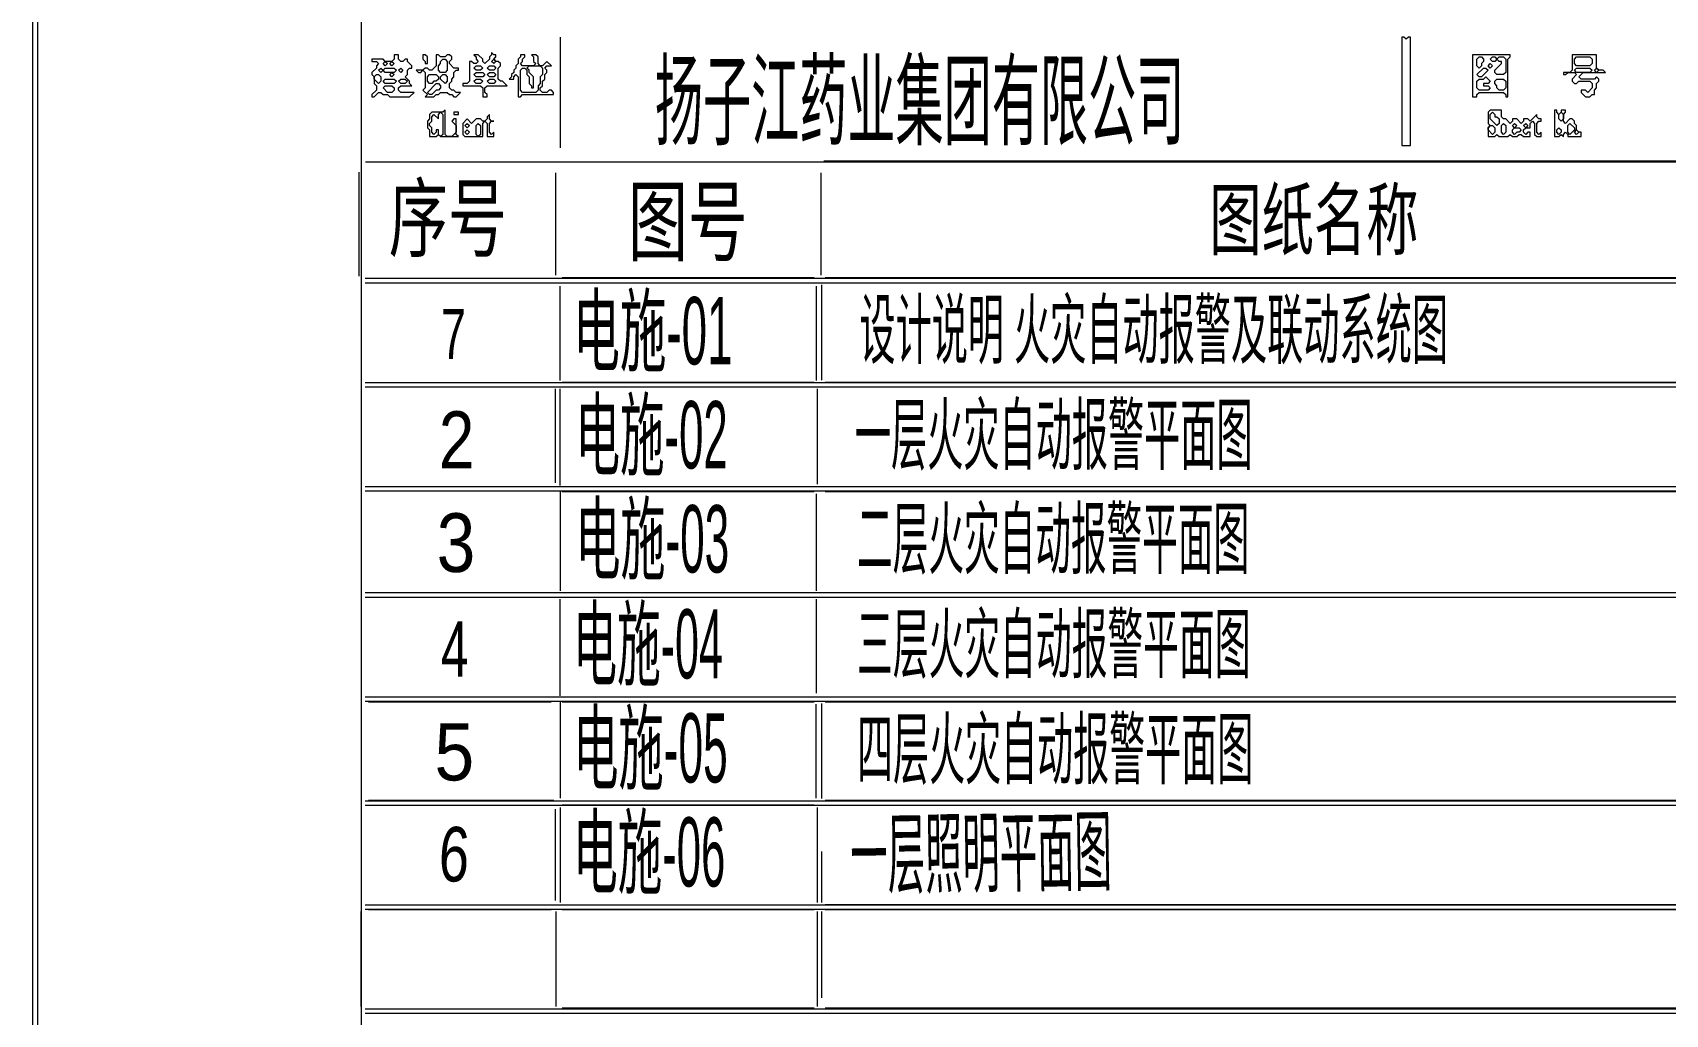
# Model space of a CAD drawing. Extents: x 58 to 1299, y 68 to 1824.
# Drawn here: x 58 to 795, y 966 to 1409 of the extents above; entities that cross this region are included whole.
import ezdxf

# ---------------------------------------------------------------- set-up
doc = ezdxf.new("R2010")
doc.units = 0
for name, color, linetype, lineweight in [('OCR_TEXT', 6, 'Continuous', 0), ('TEXT_FALLBACK_OUTLINE', 2, 'Continuous', 0), ('TRACE_STRAIGHT', 5, 'Continuous', 0), ('TRACE_TEXT_SYMBOL', 6, 'Continuous', 0)]:
    doc.layers.add(name, color=color, linetype=linetype, lineweight=lineweight)
doc.styles.add('wqy-unicode', font='wqy-unicode.lff')

msp = doc.modelspace()

# ---------------------------------------------------------------- linework, layer by layer
at = {"layer": 'TEXT_FALLBACK_OUTLINE', "color": 2}
for points in [[(221, 1399), (221, 1397), (220, 1396), (217, 1396), (216, 1397), (211, 1397), (211, 1396), (213, 1396), (214, 1395), (213, 1394), (213, 1393), (211, 1391), (211, 1390), (212, 1389), (212, 1386), (213, 1385), (213, 1383), (211, 1381), (211, 1380), (212, 1380), (214, 1382), (215, 1382), (216, 1381), (218, 1381), (219, 1380), (228, 1380), (230, 1382), (224, 1382), (223, 1383), (223, 1384), (224, 1385), (229, 1385), (228, 1386), (228, 1387), (226, 1389), (227, 1390), (227, 1392), (228, 1393), (229, 1393), (229, 1394), (227, 1396), (227, 1397), (226, 1397), (225, 1396), (224, 1396), (223, 1397), (223, 1399)], [(216, 1395), (217, 1396), (218, 1395), (217, 1394)], [(219, 1395), (220, 1396), (221, 1395), (220, 1394)], [(240, 1399), (240, 1394), (238, 1392), (237, 1392), (236, 1393), (235, 1393), (234, 1392), (231, 1392), (232, 1391), (233, 1391), (234, 1392), (235, 1391), (235, 1384), (234, 1383), (236, 1381), (235, 1380), (239, 1380), (240, 1381), (241, 1381), (242, 1382), (245, 1382), (246, 1381), (247, 1381), (248, 1380), (249, 1380), (251, 1382), (249, 1382), (248, 1383), (247, 1383), (246, 1384), (246, 1386), (247, 1387), (247, 1388), (248, 1389), (248, 1391), (249, 1392), (250, 1392), (250, 1393), (248, 1393), (246, 1395), (246, 1396), (247, 1397), (247, 1398), (246, 1399), (245, 1399), (244, 1398), (242, 1398), (241, 1399)], [(234, 1399), (234, 1397), (235, 1396), (235, 1395), (236, 1395), (236, 1398), (235, 1399)], [(242, 1396), (243, 1397), (244, 1397), (245, 1396), (245, 1392), (244, 1391), (242, 1391), (241, 1392), (241, 1394), (242, 1395)], [(265, 1400), (265, 1399), (264, 1398), (264, 1397), (262, 1395), (261, 1396), (261, 1397), (259, 1399), (257, 1399), (258, 1398), (258, 1397), (259, 1396), (258, 1395), (257, 1395), (256, 1396), (255, 1396), (255, 1387), (254, 1386), (252, 1386), (252, 1385), (260, 1385), (261, 1384), (261, 1380), (263, 1380), (263, 1381), (262, 1382), (262, 1384), (263, 1385), (272, 1385), (270, 1387), (269, 1387), (268, 1388), (268, 1393), (269, 1394), (269, 1395), (268, 1396), (267, 1396), (266, 1397), (267, 1398), (267, 1399), (266, 1399)], [(257, 1393), (258, 1394), (260, 1394), (261, 1393), (260, 1392), (258, 1392)], [(263, 1393), (264, 1394), (266, 1394), (267, 1393), (266, 1392), (264, 1392)], [(265, 1396), (266, 1397), (267, 1396), (266, 1395)], [(278, 1399), (278, 1398), (277, 1397), (277, 1395), (276, 1394), (276, 1393), (275, 1392), (275, 1391), (274, 1390), (274, 1389), (273, 1388), (275, 1388), (275, 1389), (276, 1390), (277, 1389), (277, 1380), (278, 1380), (279, 1381), (293, 1381), (293, 1382), (292, 1383), (291, 1383), (290, 1382), (288, 1382), (287, 1383), (287, 1384), (288, 1385), (288, 1387), (289, 1388), (289, 1390), (290, 1391), (290, 1392), (289, 1393), (290, 1394), (292, 1394), (290, 1396), (288, 1394), (287, 1394), (286, 1395), (286, 1398), (285, 1399), (283, 1399), (284, 1398), (284, 1396), (285, 1395), (284, 1394), (279, 1394), (278, 1395), (279, 1396), (279, 1397), (280, 1398), (280, 1399)], [(281, 1393), (282, 1394), (287, 1394), (288, 1393), (288, 1390), (287, 1389), (287, 1386), (286, 1385), (286, 1383), (285, 1382), (279, 1382), (278, 1383), (278, 1392), (279, 1393), (280, 1393), (281, 1392), (281, 1390), (282, 1389), (282, 1386), (283, 1385), (283, 1384), (284, 1384), (284, 1389), (282, 1391), (282, 1392)], [(708, 1399), (708, 1380), (710, 1380), (710, 1381), (711, 1382), (722, 1382), (723, 1381), (723, 1380), (724, 1380), (724, 1397), (725, 1398), (725, 1399)], [(710, 1397), (711, 1398), (712, 1398), (713, 1397), (713, 1396), (712, 1395), (712, 1394), (711, 1393), (710, 1394)], [(715, 1394), (716, 1395), (717, 1394), (716, 1393)], [(716, 1397), (717, 1398), (718, 1398), (719, 1397), (718, 1396), (717, 1396)], [(719, 1397), (720, 1398), (722, 1398), (723, 1397), (723, 1391), (722, 1390), (719, 1390), (718, 1391), (718, 1392), (721, 1395), (721, 1396), (720, 1396)], [(753, 1399), (753, 1392), (752, 1391), (749, 1391), (749, 1390), (750, 1390), (751, 1391), (754, 1391), (755, 1390), (753, 1388), (753, 1387), (754, 1386), (755, 1386), (756, 1387), (761, 1387), (762, 1386), (762, 1384), (760, 1382), (759, 1383), (757, 1383), (757, 1382), (759, 1380), (761, 1380), (762, 1381), (763, 1381), (763, 1383), (764, 1384), (764, 1386), (765, 1387), (765, 1388), (764, 1389), (763, 1388), (757, 1388), (756, 1389), (758, 1391), (768, 1391), (767, 1392), (765, 1392), (764, 1393), (764, 1399)], [(754, 1397), (755, 1398), (761, 1398), (762, 1397), (762, 1395), (761, 1394), (755, 1394), (754, 1395)], [(212, 1389), (213, 1390), (214, 1390), (215, 1389), (215, 1387), (214, 1386), (212, 1388)], [(214, 1392), (215, 1393), (216, 1392), (215, 1391)], [(216, 1392), (217, 1393), (221, 1393), (222, 1392), (221, 1391), (217, 1391)], [(216, 1387), (217, 1388), (221, 1388), (222, 1387), (221, 1386), (217, 1386)], [(219, 1390), (220, 1391), (221, 1390), (220, 1389)], [(223, 1392), (224, 1393), (225, 1392), (224, 1391)], [(223, 1387), (224, 1388), (226, 1388), (227, 1387), (226, 1386), (224, 1386)], [(236, 1389), (237, 1390), (240, 1390), (241, 1389), (241, 1388), (240, 1387), (239, 1387), (238, 1386), (237, 1386), (236, 1387)], [(242, 1389), (243, 1390), (244, 1390), (245, 1389), (245, 1387), (244, 1386), (242, 1388)], [(257, 1390), (258, 1391), (261, 1391), (262, 1390), (261, 1389), (258, 1389)], [(257, 1387), (258, 1388), (260, 1388), (261, 1387), (260, 1386), (258, 1386)], [(263, 1390), (264, 1391), (266, 1391), (267, 1390), (266, 1389), (264, 1389)], [(263, 1387), (264, 1388), (266, 1388), (267, 1387), (266, 1386), (264, 1386)], [(713, 1393), (714, 1393), (715, 1392), (712, 1389), (711, 1389), (710, 1390)], [(713, 1388), (714, 1389), (716, 1387), (715, 1386), (713, 1386), (713, 1385), (715, 1385), (716, 1384), (715, 1383), (711, 1383), (710, 1384), (710, 1387), (711, 1388)], [(718, 1387), (719, 1388), (722, 1388), (723, 1387), (723, 1384), (722, 1383), (720, 1383), (719, 1384), (719, 1385), (718, 1386)], [(754, 1392), (755, 1393), (761, 1393), (762, 1392), (761, 1391), (755, 1391)], [(763, 1392), (764, 1393), (765, 1392), (764, 1391)], [(216, 1384), (217, 1385), (220, 1385), (221, 1384), (221, 1383), (220, 1382), (218, 1382)], [(240, 1386), (241, 1386), (242, 1385), (242, 1384), (241, 1383), (240, 1383), (238, 1381), (237, 1381), (236, 1382)], [(244, 1374), (243, 1373), (238, 1373), (237, 1372), (237, 1370), (236, 1369), (236, 1366), (237, 1365), (237, 1362), (240, 1362), (241, 1363), (242, 1362), (250, 1362), (249, 1363), (249, 1370), (248, 1370), (247, 1369), (249, 1367), (249, 1364), (247, 1362), (245, 1362), (244, 1363)], [(241, 1372), (242, 1373), (243, 1372), (243, 1363), (242, 1362), (241, 1363), (241, 1365), (240, 1365), (240, 1364), (239, 1363), (238, 1364), (238, 1366), (237, 1367), (237, 1368), (238, 1369), (238, 1371), (239, 1372), (241, 1370)], [(248, 1373), (248, 1372), (250, 1372), (250, 1373)], [(264, 1372), (263, 1371), (263, 1370), (262, 1369), (261, 1369), (260, 1370), (258, 1370), (256, 1368), (254, 1370), (252, 1368), (252, 1363), (253, 1362), (261, 1362), (261, 1368), (262, 1369), (263, 1368), (263, 1362), (266, 1362), (266, 1364), (265, 1363), (264, 1364), (264, 1368), (265, 1369), (266, 1369), (265, 1369), (264, 1370)], [(716, 1374), (715, 1373), (715, 1368), (716, 1367), (715, 1366), (715, 1362), (718, 1362), (719, 1363), (720, 1362), (724, 1362), (725, 1363), (726, 1362), (728, 1362), (729, 1363), (730, 1363), (731, 1362), (734, 1362), (734, 1364), (733, 1364), (732, 1363), (731, 1364), (731, 1365), (732, 1366), (734, 1366), (734, 1368), (735, 1369), (736, 1368), (736, 1363), (737, 1362), (739, 1362), (739, 1364), (738, 1363), (737, 1364), (737, 1368), (738, 1369), (739, 1369), (739, 1370), (738, 1370), (737, 1371), (737, 1372), (734, 1369), (733, 1370), (731, 1370), (731, 1369), (730, 1368), (728, 1370), (726, 1370), (726, 1369), (725, 1368), (723, 1370), (722, 1370), (721, 1371), (721, 1374)], [(716, 1372), (717, 1373), (718, 1372), (718, 1371), (719, 1371), (720, 1370), (720, 1368), (719, 1367), (716, 1370)], [(745, 1374), (745, 1362), (747, 1362), (748, 1363), (749, 1362), (749, 1363), (750, 1364), (751, 1363), (751, 1362), (757, 1362), (757, 1364), (756, 1364), (755, 1365), (755, 1367), (754, 1368), (754, 1369), (753, 1370), (752, 1370), (750, 1368), (749, 1369), (749, 1372), (750, 1373), (750, 1374), (748, 1374), (748, 1373), (747, 1372), (746, 1373), (746, 1374)], [(747, 1372), (748, 1373), (749, 1372), (749, 1370), (748, 1369), (747, 1370)], [(253, 1367), (254, 1368), (255, 1367), (254, 1366)], [(253, 1364), (254, 1365), (255, 1364), (254, 1363)], [(258, 1367), (259, 1368), (260, 1367), (260, 1363), (259, 1362), (258, 1363)], [(715, 1366), (716, 1367), (717, 1367), (718, 1366), (718, 1364), (717, 1363), (715, 1365)], [(721, 1367), (722, 1368), (723, 1367), (723, 1364), (722, 1363), (721, 1364)], [(726, 1367), (727, 1368), (728, 1367), (727, 1366)], [(726, 1365), (727, 1366), (729, 1366), (730, 1365), (729, 1364), (728, 1364), (727, 1363), (726, 1364)], [(731, 1367), (732, 1368), (733, 1367), (732, 1366)], [(746, 1365), (747, 1366), (748, 1365), (748, 1364), (747, 1363), (746, 1364)], [(751, 1367), (752, 1368), (754, 1366), (754, 1365), (752, 1363), (751, 1364)], [(754, 1364), (755, 1365), (756, 1364), (755, 1363)]]:
    msp.add_lwpolyline(points, close=True, dxfattribs=at)
at = {"layer": 'TRACE_STRAIGHT', "color": 5}
for p, q in [((57.77, 1823.12), (57.77, 69.38)), ((60, 1822), (60, 71)), ((206.31, 128.12), (206.31, 1763.12)), ((295.96, 1406.88), (295.99, 1356.87)), ((208.13, 1350.66), (1236.88, 1350.65)), ((415, 1351), (883, 1351)), ((205, 1346), (205, 1299)), ((293.88, 1345.63), (293.92, 1299.37)), ((413.89, 1299.37), (413.89, 1345.62)), ((208, 1298), (1236, 1298)), ((296.88, 1298.4), (410.62, 1298.4)), ((415.62, 1298.4), (883.12, 1298.4)), ((208, 1296), (1236, 1296)), ((295.95, 1251.87), (295.99, 1294.38)), ((411.59, 1294.38), (411.62, 1251.87)), ((414, 1295), (414, 1252)), ((208, 1251), (1236, 1251)), ((208, 1249), (1236, 1249)), ((209.37, 1249.01), (293.13, 1249.03)), ((293.88, 1205.62), (293.93, 1248.13)), ((295.97, 1204.38), (295.97, 1248.12)), ((296.88, 1251.1), (410.62, 1251.1)), ((412, 1248), (412, 1205)), ((415.62, 1251.11), (881.88, 1251.11)), ((208, 1204), (1236, 1204)), ((208, 1202), (1236, 1202)), ((295.97, 1201.88), (295.97, 1156.88)), ((296.88, 1201.72), (410.62, 1201.72)), ((411.61, 1200.62), (411.61, 1156.88)), ((415.62, 1201.72), (881.88, 1201.71)), ((208, 1156), (1236, 1156)), ((208, 1154), (1236, 1154)), ((209.37, 1154.01), (293.13, 1154.03)), ((295.97, 1109.38), (295.97, 1153.12)), ((296.88, 1156.1), (410.62, 1156.1)), ((411.61, 1153.12), (411.61, 1110.62)), ((415.62, 1156.11), (881.88, 1156.11)), ((208, 1109), (1236, 1109)), ((208, 1107), (1236, 1107)), ((209.37, 1106.72), (291.88, 1106.71)), ((295.97, 1106.88), (295.97, 1063.12)), ((296.88, 1106.72), (410.62, 1106.72)), ((414, 1106), (414, 1063)), ((415.62, 1106.72), (881.88, 1106.71)), ((411.61, 1063.12), (411.61, 1105.62)), ((208, 1062), (1236, 1062)), ((209.37, 1062.24), (293.13, 1062.22)), ((415.62, 1062.23), (883.12, 1062.23)), ((208, 1060), (1236, 1060)), ((293.89, 1016.88), (293.89, 1058.12)), ((296, 1059), (296, 1016)), ((296.88, 1060.15), (410.62, 1060.15)), ((412, 1059), (412, 1016)), ((414, 1039), (414, 1016)), ((206, 1012), (206, 969)), ((208, 1015), (1236, 1015)), ((208, 1013), (1236, 1013)), ((209.37, 1012.85), (291.88, 1012.85)), ((294, 1012), (294, 969)), ((296.88, 1012.85), (410.62, 1012.85)), ((412, 1012), (412, 969)), ((414, 1012), (414, 973)), ((415.62, 1015.14), (881.88, 1015.14)), ((415.62, 1012.85), (881.88, 1012.85)), ((208, 968), (1236, 968)), ((208, 966), (1236, 966)), ((296.88, 968.4), (410.62, 968.4)), ((415.62, 968.4), (883.12, 968.4))]:
    msp.add_line(p, q, dxfattribs=at)
at = {"layer": 'TRACE_TEXT_SYMBOL', "color": 6}
msp.add_lwpolyline([(676, 1407), (676, 1358), (680, 1358), (680, 1407), (679, 1407), (678, 1406), (677, 1407)], close=True, dxfattribs=at)

# ---------------------------------------------------------------- texts
at = {"layer": 'OCR_TEXT', "color": 6, "style": 'wqy-unicode'}
for s, height, width, p in [('扬子江药业集团有限公司', 33.54, 0.475091, (338.76, 1361.74)), ('序号', 28.86, 0.677706, (218.63, 1310.8)), ('图号', 29.64, 0.668941, (326.62, 1308.96)), ('图纸名称', 26.52, 0.653174, (589.09, 1311.33)), ('电施-01', 30.42, 0.507252, (301.88, 1259.12)), ('设计说明 火灾自动报警及联动系统图', 25.74, 0.465302, (431.1, 1262.17)), ('7', 22.62, 0.667672, (242.15, 1261.55)), ('电施-02', 30.42, 0.484888, (302.88, 1212.12)), ('一层火灾自动报警平面图', 26.52, 0.451317, (429.07, 1214.33)), ('2', 25.74, 0.837695, (241.21, 1212.17)), ('电施-03', 30.42, 0.489746, (302.89, 1165.12)), ('二层火灾自动报警平面图', 26.52, 0.444973, (430.05, 1167.33)), ('3', 26.52, 0.883293, (240.23, 1165.33)), ('电施-04', 31.2, 0.464468, (301.88, 1117.27)), ('4', 24.96, 0.667427, (242.18, 1118.02)), ('三层火灾自动报警平面图', 25.74, 0.460078, (430.05, 1120.17)), ('电施-05', 31.2, 0.479779, (301.89, 1070.27)), ('四层火灾自动报警平面图', 26.52, 0.449579, (430.06, 1072.33)), ('5', 25.74, 0.937113, (239.23, 1071.17)), ('电施-06', 31.2, 0.472227, (301.88, 1023.27))]:
    msp.add_text(s, height=height, dxfattribs=dict(at, width=width)).set_placement(p)
for s, height, rotation, width, p in [('一层照明平面图', 29.645, 0.84252, 0.417272, (427.2, 1022.98)), ('6', 24.68, -3.17983, 0.74478, (240.64, 1025.93))]:
    msp.add_text(s, height=height, rotation=rotation, dxfattribs=dict(at, width=width)).set_placement(p)

doc.saveas('drawing.dxf')
